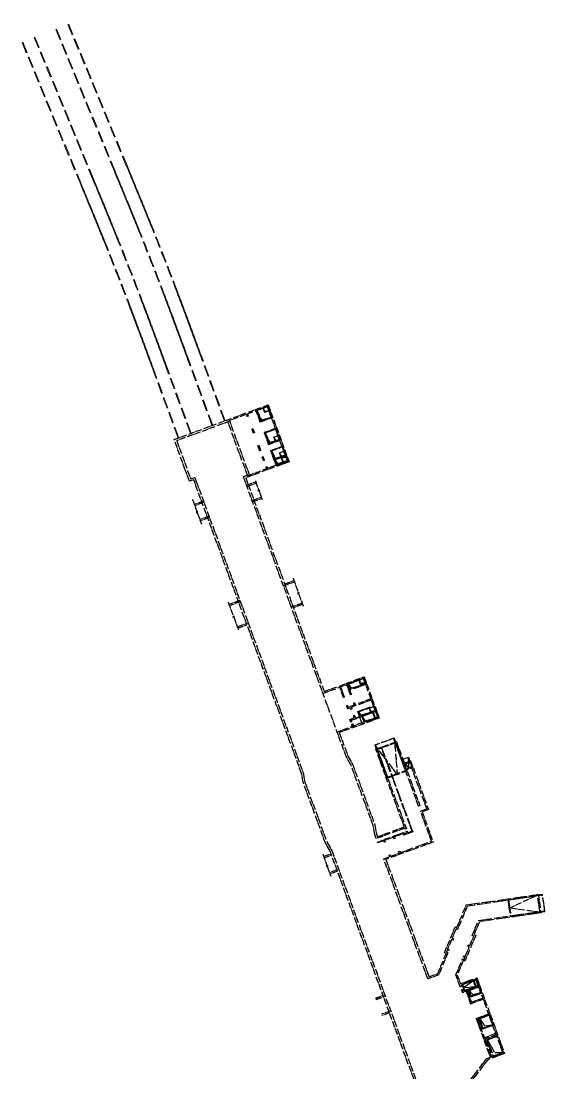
# Model space of a CAD drawing. Extents: x 0 to 531375, y 0 to 4335249.
# Drawn here: x 497336.1 to 497567.8, y 4334783.4 to 4335248.6 of the extents above; entities that cross this region are included whole.
import ezdxf

# ---------------------------------------------------------------- set-up
doc = ezdxf.new("R2010")
doc.units = 0
doc.linetypes.add('DASH', pattern=[0.35, 0.25, -0.1])
doc.layers.get('0').update_dxf_attribs({"lineweight": 15})
doc.layers.add('地铁', color=4, linetype='Continuous', lineweight=15)

# ---------------------------------------------------------------- blocks, each defined once
blk = doc.blocks.new('总图提取 2015 11 6')
at = {"layer": '地铁', "linetype": 'DASH', "lineweight": -3, "ltscale": 10}
for p, q in [((106476.88, 302659.12), (106477.23, 302658.18)), ((106477.69, 302658.35), (106477.23, 302658.18)), ((106477.35, 302659.29), (106477.69, 302658.35)), ((106477.33, 302632.22), (106468.68, 302655.78)), ((106478.45, 302631.78), (106469.21, 302656.94)), ((106479.76, 302652.72), (106479.29, 302652.55)), ((106479.29, 302652.55), (106479.93, 302650.81)), ((106479.76, 302652.72), (106480.4, 302650.98)), ((106480.4, 302650.98), (106479.93, 302650.81)), ((106482.47, 302645.35), (106482, 302645.18)), ((106482.81, 302642.97), (106482, 302645.18)), ((106482.81, 302642.97), (106482, 302645.18)), ((106483.28, 302643.14), (106482.47, 302645.35)), ((106483.28, 302643.14), (106482.47, 302645.35)), ((106483.28, 302643.14), (106482.81, 302642.97)), ((106483.28, 302643.14), (106482.81, 302642.97)), ((106484.31, 302640.33), (106483.84, 302640.16)), ((106484.4, 302638.65), (106483.84, 302640.16)), ((106484.87, 302638.83), (106484.31, 302640.33)), ((106484.4, 302638.65), (106484.87, 302638.83)), ((106485.43, 302635.84), (106485.9, 302636.01)), ((106485.43, 302635.84), (106485.71, 302635.09)), ((106485.9, 302636.01), (106486.18, 302635.26)), ((106475.55, 302631.57), (106477.33, 302632.22)), ((106476.94, 302627.77), (106480.99, 302629.25)), ((106477.15, 302627.2), (106481.2, 302628.69)), ((106479.41, 302621.05), (106483.46, 302622.54)), ((106479.61, 302620.49), (106483.67, 302621.98)), ((106457.89, 302620.77), (106453.84, 302619.28)), ((106458.09, 302620.2), (106454.04, 302618.72)), ((106460.35, 302614.06), (106456.3, 302612.57)), ((106460.56, 302613.49), (106456.51, 302612.01)), ((106519.79, 302533.94), (106518.14, 302538.44)), ((106520.26, 302534.11), (106518.61, 302538.61)), ((106522.89, 302535.07), (106521.23, 302539.58)), ((106523.36, 302535.25), (106521.7, 302539.75)), ((106520.26, 302534.11), (106519.79, 302533.94)), ((106531.89, 302533.27), (106521.92, 302529.6)), ((106523.36, 302535.25), (106522.89, 302535.07)), ((106532.06, 302532.8), (106523.31, 302529.58)), ((106521.64, 302530.35), (106521.17, 302530.18)), ((106521.17, 302530.18), (106521.62, 302528.96)), ((106522.84, 302529.41), (106521.62, 302528.96)), ((106521.64, 302530.35), (106521.92, 302529.6)), ((106522.84, 302529.41), (106523.11, 302528.66)), ((106523.58, 302528.83), (106523.11, 302528.66)), ((106523.31, 302529.58), (106523.58, 302528.83)), ((106524.74, 302531.49), (106524.27, 302531.32)), ((106524.27, 302531.32), (106524.54, 302530.57)), ((106524.74, 302531.49), (106525.01, 302530.74)), ((106525.07, 302524.79), (106533.82, 302528.01)), ((106522.52, 302524.2), (106524.49, 302524.92)), ((106522.52, 302524.2), (106522.9, 302523.15)), ((106522.9, 302523.15), (106523.47, 302523.35)), ((106523.29, 302523.82), (106533.93, 302527.73)), ((106523.29, 302523.82), (106523.47, 302523.35)), ((106524.62, 302526.01), (106524.15, 302525.84)), ((106524.62, 302526.01), (106524.15, 302525.84)), ((106524.15, 302525.84), (106524.49, 302524.92)), ((106524.62, 302526.01), (106525.07, 302524.79)), ((106533.64, 302524.75), (106532.71, 302527.28)), ((106533.92, 302524.85), (106532.99, 302527.38)), ((106523.32, 302522.02), (106523.88, 302522.23)), ((106523.32, 302522.02), (106523.66, 302521.08)), ((106523.88, 302522.23), (106524.22, 302521.29)), ((106550.17, 302474.81), (106536.66, 302511.58)), ((106550.35, 302474.88), (106536.85, 302511.65)), ((106547.77, 302501.92), (106548.24, 302502.09)), ((106511.02, 302463.58), (106514.32, 302464.79)), ((106511.23, 302463.01), (106514.53, 302464.22)), ((106516.94, 302457.65), (106513.64, 302456.44)), ((106517.15, 302457.09), (106513.85, 302455.88)), ((106572.52, 302404.8), (106571.96, 302404.59)), ((106571.96, 302404.59), (106572.44, 302403.28)), ((106579.62, 302405.92), (106572.44, 302403.28)), ((106572.52, 302404.8), (106572.8, 302404.05)), ((106579.42, 302406.48), (106572.8, 302404.05)), ((106574.09, 302403.88), (106576.07, 302398.48)), ((106574.56, 302404.05), (106576.37, 302399.13)), ((106534.01, 302400.99), (106537.31, 302402.2)), ((106534.22, 302400.42), (106538.27, 302401.91)), ((106576.07, 302398.48), (106581.61, 302400.52)), ((106576.37, 302399.13), (106581.43, 302400.99)), ((106540.68, 302395.34), (106536.63, 302393.85)), ((106540.14, 302394.5), (106536.84, 302393.29)), ((106578.46, 302391.96), (106584, 302393.99)), ((106579.14, 302391.57), (106584.21, 302393.43)), ((106578.46, 302391.96), (106584.74, 302374.88)), ((106579.14, 302391.57), (106585.21, 302375.05)), ((106587.21, 302385.26), (106582.14, 302383.4)), ((106587.42, 302384.7), (106582.35, 302382.84))]:
    blk.add_line(p, q, dxfattribs=at)
for points in [[(106550.89, 302365.22), (106513.9, 302465.93), (106511.88, 302469.42), (106501.97, 302496.4), (106501.26, 302500.36), (106454, 302629.02), (106453.57, 302630.21), (106451.69, 302629.52), (106449.83, 302634.59), (106444.9, 302648.01), (106486.53, 302663.3), (106495.77, 302638.14), (106476.57, 302631.09), (106511.29, 302536.57), (106528.94, 302543.05), (106535.63, 302524.84), (106517.98, 302518.36), (106521.81, 302507.91), (106523.85, 302504.41), (106533.75, 302477.45), (106534.46, 302473.48), (106534.88, 302472.34), (106546.71, 302476.68), (106534.09, 302511.04), (106543.2, 302514.38), (106546.7, 302504.85), (106549.51, 302505.89), (106557.42, 302484.34), (106554.61, 302483.31), (106559.5, 302469.98), (106538.57, 302462.29), (106557.63, 302410.41), (106561.56, 302411.85), (106565.23, 302420.71), (106564.49, 302421.02), (106569.24, 302432.47), (106569.97, 302432.17), (106574.11, 302442.16), (106606, 302446.84), (106607.19, 302438.72), (106579.91, 302434.72), (106577.55, 302429.03), (106578.29, 302428.72), (106573.54, 302417.26), (106572.8, 302417.57), (106570.17, 302411.21), (106571.59, 302407.33), (106578.77, 302409.97), (106591.08, 302376.46), (106583.62, 302373.72), (106576.61, 302364.52)], [(106575.68, 302364.45), (106583.19, 302374.31), (106590.28, 302376.91), (106578.45, 302409.11), (106571.83, 302406.68), (106572.01, 302406.21), (106571.44, 302406), (106569.53, 302411.22), (106572.48, 302418.35), (106573.17, 302418.07), (106573.56, 302418.99), (106572.86, 302419.28), (106573.02, 302419.65), (106573.71, 302419.36), (106575.47, 302423.61), (106574.78, 302423.9), (106575.01, 302424.45), (106575.7, 302424.17), (106577.46, 302428.42), (106576.77, 302428.7), (106579.48, 302435.27), (106606.71, 302439.26), (106605.69, 302446.18), (106574.54, 302441.62), (106570.3, 302431.38), (106569.61, 302431.67), (106567.85, 302427.42), (106568.54, 302427.13), (106568.31, 302426.58), (106567.62, 302426.86), (106565.86, 302422.61), (106566.55, 302422.33), (106566.4, 302421.96), (106565.7, 302422.24), (106565.32, 302421.32), (106566.01, 302421.03), (106561.96, 302411.25), (106557.12, 302409.47), (106537.61, 302462.58), (106540.24, 302463.55), (106539.98, 302464.25), (106540.36, 302464.39), (106540.62, 302463.68), (106544.46, 302465.1), (106544.21, 302465.8), (106544.77, 302466.01), (106545.03, 302465.3), (106558.73, 302470.34), (106553.84, 302483.67), (106556.65, 302484.7), (106549.15, 302505.12), (106546.9, 302504.29), (106553.57, 302486.13), (106553.01, 302485.92), (106542.77, 302513.8), (106534.79, 302510.87), (106547.62, 302475.95), (106547.05, 302475.74), (106546.92, 302476.12), (106534.34, 302471.5), (106533.69, 302473.27), (106532.97, 302477.24), (106523.11, 302504.09), (106521.09, 302507.57), (106475.55, 302631.57), (106477.33, 302632.22), (106477.4, 302632.04), (106477.62, 302632.12), (106495, 302638.5), (106486.17, 302662.53), (106469.42, 302656.38), (106469.52, 302656.09), (106446.05, 302647.48), (106452.26, 302630.58), (106454.04, 302631.23), (106454.04, 302631.23), (106454.73, 302629.36), (106502.03, 302500.57), (106502.74, 302496.61), (106512.6, 302469.76), (106514.63, 302466.27), (106551.96, 302364.65)], [(106481.48, 302660.81), (106483.56, 302656.69), (106487.9, 302657.84)], [(106486.86, 302660.65), (106485.15, 302660.33), (106484.3, 302661.84)], [(106485.14, 302650.85), (106487.31, 302646.76), (106491.56, 302647.88)], [(106491.56, 302647.88), (106489.85, 302647.56), (106488.99, 302649.07)], [(106488.03, 302642.97), (106489.77, 302639.79), (106494.1, 302640.94)], [(106494.1, 302640.94), (106492.39, 302640.62), (106491.54, 302642.13)], [(106495, 302638.5), (106493.29, 302638.17), (106492.43, 302639.69)], [(106489.48, 302639.03), (106490.66, 302637.35), (106495, 302638.5)], [(106480.83, 302629.71), (106482.33, 302625.62), (106481.99, 302625.33), (106482.83, 302625.48), (106482.48, 302625.19), (106483.83, 302621.52)], [(106453.01, 302621.53), (106454.97, 302616.2), (106455.42, 302616.2), (106454.68, 302615.77), (106455.12, 302615.78), (106457.02, 302610.6)], [(106493.28, 302583.27), (106498.11, 302585.04)], [(106493.83, 302584.11), (106497.9, 302585.61)], [(106497.52, 302586.63), (106499.82, 302580.37), (106500.27, 302580.37), (106499.53, 302579.94), (106499.98, 302579.95), (106502.28, 302573.69)], [(106468.83, 302576.09), (106471.13, 302569.83), (106471.57, 302569.83), (106470.83, 302569.4), (106471.28, 302569.41), (106473.58, 302563.15)], [(106474.02, 302576.84), (106469.2, 302575.07)], [(106474.23, 302576.27), (106469.41, 302574.5)], [(106501.55, 302575.66), (106496.73, 302573.89)], [(106501.76, 302575.09), (106497.69, 302573.6)], [(106472.86, 302565.12), (106477.68, 302566.89)], [(106473.06, 302564.55), (106477.13, 302566.05)], [(106510.75, 302535.73), (106528.58, 302542.28), (106534.86, 302525.19), (106517.02, 302518.64)], [(106522.01, 302539.87), (106523.23, 302538.09), (106529.44, 302539.93)], [(106529.27, 302540.4), (106527.56, 302540.08), (106526.7, 302541.59)], [(106526.53, 302527.57), (106527.61, 302526.17), (106533.82, 302528.01)], [(106533.82, 302528.01), (106532.11, 302527.69), (106531.26, 302529.2)], [(106528.01, 302525.56), (106529.3, 302523.61), (106533.64, 302524.75)], [(106542.29, 302515.97), (106543.61, 302499.92), (106533.75, 302512.83)], [(106545.75, 302506.56), (106548.79, 302502.56), (106548.52, 302507.57)], [(106547.6, 302502.39), (106548.07, 302502.56), (106548.24, 302502.09)], [(106550.03, 302502.75), (106549.37, 302502.51), (106549.2, 302502.98), (106549.85, 302503.22)], [(106510.64, 302464.62), (106512.49, 302459.59), (106512.15, 302459.3), (106512.99, 302459.45), (106512.64, 302459.17), (106514.2, 302454.92)], [(106606.8, 302438.97), (106593.04, 302440.79), (106605.7, 302446.49)], [(106577.23, 302408.66), (106573.02, 302405.62), (106578.2, 302406.03)], [(106575.4, 302404.36), (106576.97, 302402.61), (106580.55, 302403.38)], [(106579.99, 302391.88), (106582.28, 302388.73), (106585.76, 302389.21)], [(106583.47, 302382.4), (106586.75, 302376.85), (106590.28, 302376.91)]]:
    blk.add_lwpolyline(points, dxfattribs=at)
for points in [[(106483.03, 302655.73), (106481.1, 302660.98), (106486.35, 302662.92), (106488.28, 302657.66)], [(106483.2, 302656.11), (106481.48, 302660.81), (106486.17, 302662.53), (106487.9, 302657.84)], [(106484.3, 302661.84), (106486.17, 302662.53), (106486.86, 302660.65), (106484.99, 302659.96)], [(106491.94, 302647.7), (106490.01, 302652.96), (106484.75, 302651.03), (106486.68, 302645.77)], [(106491.56, 302647.88), (106489.83, 302652.57), (106485.14, 302650.85), (106486.86, 302646.16)], [(106488.99, 302649.07), (106490.87, 302649.76), (106491.56, 302647.88), (106489.68, 302647.19)], [(106489.23, 302638.83), (106487.64, 302643.15), (106492.9, 302645.08), (106494.49, 302640.76)], [(106490.13, 302636.39), (106487.64, 302643.15), (106492.9, 302645.08), (106495.39, 302638.32)], [(106489.41, 302639.22), (106488.03, 302642.97), (106492.72, 302644.7), (106494.1, 302640.94)], [(106490.31, 302636.78), (106489.48, 302639.03), (106494.17, 302640.75), (106495, 302638.5)], [(106491.54, 302642.13), (106493.41, 302642.82), (106494.1, 302640.94), (106492.23, 302640.25)], [(106492.43, 302639.69), (106494.31, 302640.38), (106495, 302638.5), (106493.12, 302637.81)], [(106522.69, 302537.13), (106521.63, 302540.04), (106528.76, 302542.66), (106529.83, 302539.75)], [(106522.87, 302537.52), (106522.01, 302539.87), (106528.58, 302542.28), (106529.44, 302539.93)], [(106526.7, 302541.59), (106528.58, 302542.28), (106529.27, 302540.4), (106527.39, 302539.71)], [(106528.09, 302522.44), (106526.14, 302527.75), (106533.28, 302530.37), (106535.22, 302525.06)], [(106527.25, 302525.6), (106526.53, 302527.57), (106533.1, 302529.98), (106533.82, 302528.01)], [(106531.26, 302529.2), (106533.13, 302529.89), (106533.82, 302528.01), (106531.95, 302527.32)], [(106528.94, 302523.02), (106528.01, 302525.56), (106532.71, 302527.28), (106533.64, 302524.75)], [(106533.75, 302512.83), (106539.1, 302498.28), (106547.64, 302501.42), (106542.29, 302515.97)], [(106534.03, 302512.93), (106539.27, 302498.67), (106547.25, 302501.6), (106542.01, 302515.86)], [(106548.52, 302507.57), (106550.17, 302503.07), (106547.4, 302502.05), (106545.75, 302506.56)], [(106535.03, 302469.62), (106534.89, 302470), (106546.53, 302474.27), (106546.79, 302473.57), (106547.73, 302473.91), (106547.47, 302474.62), (106548.03, 302474.82), (106548.29, 302474.12), (106550.35, 302474.88), (106550.49, 302474.5), (106546.55, 302473.05), (106546.29, 302473.76), (106542.44, 302472.34), (106542.7, 302471.64), (106542.14, 302471.43), (106541.88, 302472.14), (106538.03, 302470.72), (106538.29, 302470.02), (106537.91, 302469.88), (106537.66, 302470.59)], [(106593.59, 302437.03), (106608.93, 302439.28), (106607.83, 302446.8), (106592.49, 302444.55)], [(106593.85, 302437.37), (106608.89, 302439.58), (106607.87, 302446.5), (106592.83, 302444.3)], [(106578.63, 302409.49), (106572.15, 302407.11), (106573.33, 302403.92), (106579.8, 302406.3)], [(106573.5, 302404.31), (106572.54, 302406.93), (106577.23, 302408.66), (106578.2, 302406.03)], [(106578.45, 302409.11), (106577.51, 302408.76), (106578.48, 302406.13), (106579.42, 302406.48)], [(106576.15, 302401.44), (106575.01, 302404.54), (106579.8, 302406.3), (106580.94, 302403.2)], [(106576.33, 302401.83), (106575.4, 302404.36), (106579.62, 302405.92), (106580.55, 302403.38)], [(106581.36, 302387.27), (106579.6, 302392.06), (106584.39, 302393.82), (106586.15, 302389.03)], [(106581.54, 302387.66), (106579.99, 302391.88), (106584.21, 302393.43), (106585.76, 302389.21)], [(106590.66, 302376.73), (106587.87, 302384.34), (106583.08, 302382.58), (106585.87, 302374.97)], [(106590.28, 302376.91), (106587.69, 302383.95), (106583.47, 302382.4), (106586.05, 302375.36)]]:
    blk.add_lwpolyline(points, close=True, dxfattribs=at)
blk = doc.blocks.new('A$C1FB5052D')
blk.add_blockref('总图提取 2015 11 6', (-107044.53, -294821.73))
blk = doc.blocks.new('天津2000地铁')
at = {"layer": '地铁', "linetype": 'DASH', "ltscale": 20}
for p, q in [((-620.63, 7947.03), (-647.14, 8011.2)), ((-620.3, 7947.16), (-646.81, 8011.34)), ((-626.03, 7944.8), (-652.54, 8008.97)), ((-625.71, 7944.93), (-652.22, 8009.1)), ((-640.94, 7938.98), (-667.33, 8002.86)), ((-640.62, 7939.11), (-667.01, 8003)), ((-635.54, 7941.21), (-661.92, 8005.1)), ((-635.21, 7941.35), (-661.6, 8005.23)), ((-620.24, 7946.11), (-620.63, 7947.03)), ((-619.92, 7946.24), (-620.3, 7947.16)), ((-619.86, 7945.18), (-620.24, 7946.11)), ((-619.54, 7945.31), (-619.92, 7946.24)), ((-635.15, 7940.29), (-635.54, 7941.21)), ((-634.83, 7940.42), (-635.21, 7941.35)), ((-625.65, 7943.87), (-626.03, 7944.8)), ((-625.33, 7944.01), (-625.71, 7944.93)), ((-625.27, 7942.95), (-625.65, 7943.87)), ((-624.95, 7943.08), (-625.33, 7944.01)), ((-624.89, 7942.02), (-625.27, 7942.95)), ((-624.56, 7942.16), (-624.95, 7943.08)), ((-624.51, 7941.1), (-624.89, 7942.02)), ((-624.18, 7941.23), (-624.56, 7942.16)), ((-624.12, 7940.18), (-624.51, 7941.1)), ((-623.8, 7940.31), (-624.18, 7941.23)), ((-619.48, 7944.26), (-619.86, 7945.18)), ((-619.16, 7944.39), (-619.54, 7945.31)), ((-619.1, 7943.33), (-619.48, 7944.26)), ((-618.78, 7943.47), (-619.16, 7944.39)), ((-618.72, 7942.41), (-619.1, 7943.33)), ((-618.39, 7942.54), (-618.78, 7943.47)), ((-618.34, 7941.48), (-618.72, 7942.41)), ((-618.01, 7941.62), (-618.39, 7942.54)), ((-617.95, 7940.56), (-618.34, 7941.48)), ((-617.63, 7940.69), (-618.01, 7941.62)), ((-640.56, 7938.06), (-640.94, 7938.98)), ((-640.24, 7938.19), (-640.62, 7939.11)), ((-640.18, 7937.13), (-640.56, 7938.06)), ((-639.86, 7937.27), (-640.24, 7938.19)), ((-639.8, 7936.21), (-640.18, 7937.13)), ((-639.47, 7936.34), (-639.86, 7937.27)), ((-634.77, 7939.37), (-635.15, 7940.29)), ((-634.45, 7939.5), (-634.83, 7940.42)), ((-634.39, 7938.44), (-634.77, 7939.37)), ((-634.07, 7938.58), (-634.45, 7939.5)), ((-634.01, 7937.52), (-634.39, 7938.44)), ((-633.68, 7937.65), (-634.07, 7938.58)), ((-633.63, 7936.59), (-634.01, 7937.52)), ((-633.3, 7936.73), (-633.68, 7937.65)), ((-633.24, 7935.67), (-633.63, 7936.59)), ((-632.92, 7935.8), (-633.3, 7936.73)), ((-623.74, 7939.25), (-624.12, 7940.18)), ((-623.42, 7939.38), (-623.8, 7940.31)), ((-623.36, 7938.33), (-623.74, 7939.25)), ((-623.04, 7938.46), (-623.42, 7939.38)), ((-622.98, 7937.4), (-623.36, 7938.33)), ((-622.66, 7937.54), (-623.04, 7938.46)), ((-622.6, 7936.48), (-622.98, 7937.4)), ((-622.28, 7936.61), (-622.66, 7937.54)), ((-622.22, 7935.56), (-622.6, 7936.48)), ((-621.9, 7935.69), (-622.28, 7936.61)), ((-617.57, 7939.63), (-617.95, 7940.56)), ((-617.25, 7939.77), (-617.63, 7940.69)), ((-617.19, 7938.71), (-617.57, 7939.63)), ((-616.87, 7938.84), (-617.25, 7939.77)), ((-616.81, 7937.78), (-617.19, 7938.71)), ((-616.49, 7937.92), (-616.87, 7938.84)), ((-616.43, 7936.86), (-616.81, 7937.78)), ((-616.11, 7936.99), (-616.49, 7937.92)), ((-616.05, 7935.93), (-616.43, 7936.86)), ((-615.72, 7936.06), (-616.11, 7936.99)), ((-639.42, 7935.28), (-639.8, 7936.21)), ((-639.09, 7935.42), (-639.47, 7936.34)), ((-639.03, 7934.36), (-639.42, 7935.28)), ((-638.71, 7934.49), (-639.09, 7935.42)), ((-638.65, 7933.44), (-639.03, 7934.36)), ((-638.33, 7933.57), (-638.71, 7934.49)), ((-638.27, 7932.51), (-638.65, 7933.44)), ((-637.95, 7932.65), (-638.33, 7933.57)), ((-637.89, 7931.59), (-638.27, 7932.51)), ((-637.57, 7931.72), (-637.95, 7932.65)), ((-632.86, 7934.74), (-633.24, 7935.67)), ((-632.54, 7934.88), (-632.92, 7935.8)), ((-632.48, 7933.82), (-632.86, 7934.74)), ((-632.16, 7933.95), (-632.54, 7934.88)), ((-632.1, 7932.89), (-632.48, 7933.82)), ((-631.78, 7933.03), (-632.16, 7933.95)), ((-631.72, 7931.97), (-632.1, 7932.89)), ((-631.4, 7932.1), (-631.78, 7933.03)), ((-631.34, 7931.04), (-631.72, 7931.97)), ((-631.01, 7931.18), (-631.4, 7932.1)), ((-621.84, 7934.63), (-622.22, 7935.56)), ((-621.52, 7934.76), (-621.9, 7935.69)), ((-621.46, 7933.71), (-621.84, 7934.63)), ((-621.14, 7933.84), (-621.52, 7934.76)), ((-621.08, 7932.78), (-621.46, 7933.71)), ((-620.76, 7932.92), (-621.14, 7933.84)), ((-620.7, 7931.86), (-621.08, 7932.78)), ((-620.38, 7931.99), (-620.76, 7932.92)), ((-620.32, 7930.94), (-620.7, 7931.86)), ((-620, 7931.07), (-620.38, 7931.99)), ((-615.67, 7935.01), (-616.05, 7935.93)), ((-615.34, 7935.14), (-615.72, 7936.06)), ((-615.29, 7934.08), (-615.67, 7935.01)), ((-614.96, 7934.21), (-615.34, 7935.14)), ((-614.91, 7933.15), (-615.29, 7934.08)), ((-614.58, 7933.29), (-614.96, 7934.21)), ((-614.53, 7932.23), (-614.91, 7933.15)), ((-614.2, 7932.36), (-614.58, 7933.29)), ((-614.15, 7931.3), (-614.53, 7932.23)), ((-613.82, 7931.43), (-614.2, 7932.36)), ((-637.51, 7930.66), (-637.89, 7931.59)), ((-637.19, 7930.8), (-637.57, 7931.72)), ((-637.13, 7929.74), (-637.51, 7930.66)), ((-636.81, 7929.87), (-637.19, 7930.8)), ((-636.75, 7928.82), (-637.13, 7929.74)), ((-636.43, 7928.95), (-636.81, 7929.87)), ((-636.37, 7927.89), (-636.75, 7928.82)), ((-636.04, 7928.03), (-636.43, 7928.95)), ((-635.99, 7926.97), (-636.37, 7927.89)), ((-635.67, 7927.1), (-636.04, 7928.03)), ((-630.96, 7930.12), (-631.34, 7931.04)), ((-630.63, 7930.25), (-631.01, 7931.18)), ((-630.58, 7929.19), (-630.96, 7930.12)), ((-630.25, 7929.32), (-630.63, 7930.25)), ((-630.2, 7928.27), (-630.58, 7929.19)), ((-629.87, 7928.4), (-630.25, 7929.32)), ((-629.82, 7927.34), (-630.2, 7928.27)), ((-629.49, 7927.47), (-629.87, 7928.4)), ((-629.44, 7926.41), (-629.82, 7927.34)), ((-629.11, 7926.55), (-629.49, 7927.47)), ((-619.94, 7930.01), (-620.32, 7930.94)), ((-619.62, 7930.14), (-620, 7931.07)), ((-619.56, 7929.09), (-619.94, 7930.01)), ((-619.24, 7929.22), (-619.62, 7930.14)), ((-619.18, 7928.16), (-619.56, 7929.09)), ((-618.86, 7928.29), (-619.24, 7929.22)), ((-618.81, 7927.24), (-619.18, 7928.16)), ((-618.48, 7927.37), (-618.86, 7928.29)), ((-618.43, 7926.31), (-618.81, 7927.24)), ((-618.11, 7926.45), (-618.48, 7927.37)), ((-613.77, 7930.38), (-614.15, 7931.3)), ((-613.45, 7930.51), (-613.82, 7931.43)), ((-613.39, 7929.45), (-613.77, 7930.38)), ((-613.07, 7929.58), (-613.45, 7930.51)), ((-613.01, 7928.52), (-613.39, 7929.45)), ((-612.69, 7928.65), (-613.07, 7929.58)), ((-612.63, 7927.59), (-613.01, 7928.52)), ((-612.31, 7927.73), (-612.69, 7928.65)), ((-612.26, 7926.67), (-612.63, 7927.59)), ((-611.93, 7926.8), (-612.31, 7927.73)), ((-635.61, 7926.04), (-635.99, 7926.97)), ((-635.29, 7926.18), (-635.67, 7927.1)), ((-635.23, 7925.12), (-635.61, 7926.04)), ((-634.91, 7925.25), (-635.29, 7926.18)), ((-634.85, 7924.2), (-635.23, 7925.12)), ((-634.53, 7924.33), (-634.91, 7925.25)), ((-634.47, 7923.27), (-634.85, 7924.2)), ((-634.15, 7923.4), (-634.53, 7924.33)), ((-634.09, 7922.35), (-634.47, 7923.27)), ((-633.77, 7922.48), (-634.15, 7923.4)), ((-633.39, 7921.56), (-633.77, 7922.48)), ((-629.06, 7925.49), (-629.44, 7926.41)), ((-628.73, 7925.62), (-629.11, 7926.55)), ((-628.68, 7924.56), (-629.06, 7925.49)), ((-628.36, 7924.69), (-628.73, 7925.62)), ((-628.3, 7923.63), (-628.68, 7924.56)), ((-627.98, 7923.77), (-628.36, 7924.69)), ((-627.92, 7922.71), (-628.3, 7923.63)), ((-627.6, 7922.84), (-627.98, 7923.77)), ((-627.54, 7921.78), (-627.92, 7922.71)), ((-627.22, 7921.91), (-627.6, 7922.84)), ((-618.05, 7925.39), (-618.43, 7926.31)), ((-617.73, 7925.52), (-618.11, 7926.45)), ((-617.68, 7924.46), (-618.05, 7925.39)), ((-617.35, 7924.6), (-617.73, 7925.52)), ((-617.3, 7923.54), (-617.68, 7924.46)), ((-616.98, 7923.67), (-617.35, 7924.6)), ((-616.92, 7922.61), (-617.3, 7923.54)), ((-616.6, 7922.75), (-616.98, 7923.67)), ((-616.55, 7921.69), (-616.92, 7922.61)), ((-616.23, 7921.82), (-616.6, 7922.75)), ((-611.88, 7925.74), (-612.26, 7926.67)), ((-611.56, 7925.87), (-611.93, 7926.8)), ((-611.5, 7924.81), (-611.88, 7925.74)), ((-611.18, 7924.94), (-611.56, 7925.87)), ((-611.13, 7923.88), (-611.5, 7924.81)), ((-610.8, 7924.01), (-611.18, 7924.94)), ((-610.75, 7922.95), (-611.13, 7923.88)), ((-610.43, 7923.09), (-610.8, 7924.01)), ((-610.38, 7922.03), (-610.75, 7922.95)), ((-610.05, 7922.16), (-610.43, 7923.09)), ((-633.72, 7921.42), (-634.09, 7922.35)), ((-633.34, 7920.5), (-633.72, 7921.42)), ((-633.02, 7920.63), (-633.39, 7921.56)), ((-632.96, 7919.57), (-633.34, 7920.5)), ((-632.64, 7919.71), (-633.02, 7920.63)), ((-632.59, 7918.65), (-632.96, 7919.57)), ((-632.26, 7918.78), (-632.64, 7919.71)), ((-632.21, 7917.72), (-632.59, 7918.65)), ((-631.89, 7917.86), (-632.26, 7918.78)), ((-631.51, 7916.93), (-631.89, 7917.86)), ((-627.17, 7920.85), (-627.54, 7921.78)), ((-626.84, 7920.98), (-627.22, 7921.91)), ((-626.79, 7919.92), (-627.17, 7920.85)), ((-626.47, 7920.06), (-626.84, 7920.98)), ((-626.41, 7919), (-626.79, 7919.92)), ((-626.09, 7919.13), (-626.47, 7920.06)), ((-626.04, 7918.07), (-626.41, 7919)), ((-625.71, 7918.2), (-626.09, 7919.13)), ((-625.66, 7917.14), (-626.04, 7918.07)), ((-625.34, 7917.27), (-625.71, 7918.2)), ((-616.18, 7920.76), (-616.55, 7921.69)), ((-615.85, 7920.89), (-616.23, 7921.82)), ((-615.8, 7919.84), (-616.18, 7920.76)), ((-615.48, 7919.97), (-615.85, 7920.89)), ((-615.43, 7918.91), (-615.8, 7919.84)), ((-615.1, 7919.04), (-615.48, 7919.97)), ((-615.06, 7917.99), (-615.43, 7918.91)), ((-614.73, 7918.12), (-615.1, 7919.04)), ((-614.68, 7917.06), (-615.06, 7917.99)), ((-614.36, 7917.19), (-614.73, 7918.12)), ((-610, 7921.1), (-610.38, 7922.03)), ((-609.68, 7921.23), (-610.05, 7922.16)), ((-609.63, 7920.17), (-610, 7921.1)), ((-609.3, 7920.3), (-609.68, 7921.23)), ((-609.25, 7919.24), (-609.63, 7920.17)), ((-608.93, 7919.37), (-609.3, 7920.3)), ((-631.83, 7916.8), (-632.21, 7917.72)), ((-631.46, 7915.87), (-631.83, 7916.8)), ((-631.13, 7916), (-631.51, 7916.93)), ((-631.08, 7914.95), (-631.46, 7915.87)), ((-630.76, 7915.08), (-631.13, 7916)), ((-630.71, 7914.02), (-631.08, 7914.95)), ((-630.39, 7914.15), (-630.76, 7915.08)), ((-630.34, 7913.1), (-630.71, 7914.02)), ((-630.01, 7913.23), (-630.39, 7914.15)), ((-629.64, 7912.3), (-630.01, 7913.23)), ((-625.29, 7916.21), (-625.66, 7917.14)), ((-624.96, 7916.34), (-625.34, 7917.27)), ((-624.91, 7915.28), (-625.29, 7916.21)), ((-624.59, 7915.41), (-624.96, 7916.34)), ((-624.54, 7914.35), (-624.91, 7915.28)), ((-624.21, 7914.48), (-624.59, 7915.41)), ((-624.16, 7913.42), (-624.54, 7914.35)), ((-623.84, 7913.55), (-624.21, 7914.48)), ((-629.97, 7912.17), (-630.34, 7913.1)), ((-629.59, 7911.24), (-629.97, 7912.17)), ((-629.27, 7911.37), (-629.64, 7912.3)), ((-598.11, 7890.64), (-598.47, 7891.58)), ((-597.78, 7890.76), (-598.14, 7891.7)), ((-597.76, 7889.7), (-598.11, 7890.64)), ((-597.43, 7889.83), (-597.78, 7890.76)), ((-613.02, 7884.83), (-613.38, 7885.76)), ((-612.69, 7884.95), (-613.05, 7885.89)), ((-603.58, 7888.57), (-603.94, 7889.51)), ((-603.26, 7888.7), (-603.61, 7889.63)), ((-603.23, 7887.64), (-603.58, 7888.57)), ((-602.9, 7887.76), (-603.26, 7888.7)), ((-602.88, 7886.71), (-603.23, 7887.64)), ((-602.55, 7886.83), (-602.9, 7887.76)), ((-602.53, 7885.77), (-602.88, 7886.71)), ((-602.2, 7885.89), (-602.55, 7886.83)), ((-602.18, 7884.84), (-602.53, 7885.77)), ((-601.85, 7884.96), (-602.2, 7885.89)), ((-597.4, 7888.77), (-597.76, 7889.7)), ((-597.08, 7888.89), (-597.43, 7889.83)), ((-597.05, 7887.83), (-597.4, 7888.77)), ((-596.72, 7887.95), (-597.08, 7888.89)), ((-596.7, 7886.89), (-597.05, 7887.83)), ((-596.37, 7887.01), (-596.72, 7887.95)), ((-596.35, 7885.95), (-596.7, 7886.89)), ((-596.02, 7886.08), (-596.37, 7887.01)), ((-596, 7885.02), (-596.35, 7885.95)), ((-595.67, 7885.14), (-596.02, 7886.08)), ((-618.49, 7882.76), (-618.85, 7883.69)), ((-618.17, 7882.88), (-618.52, 7883.82)), ((-618.14, 7881.83), (-618.49, 7882.76)), ((-617.81, 7881.95), (-618.17, 7882.88)), ((-617.79, 7880.89), (-618.14, 7881.83)), ((-617.46, 7881.01), (-617.81, 7881.95)), ((-617.44, 7879.96), (-617.79, 7880.89)), ((-617.11, 7880.08), (-617.46, 7881.01)), ((-612.67, 7883.89), (-613.02, 7884.83)), ((-612.34, 7884.01), (-612.69, 7884.95)), ((-612.31, 7882.95), (-612.67, 7883.89)), ((-611.99, 7883.07), (-612.34, 7884.01)), ((-611.96, 7882.01), (-612.31, 7882.95)), ((-611.63, 7882.14), (-611.99, 7883.07)), ((-611.61, 7881.08), (-611.96, 7882.01)), ((-611.28, 7881.2), (-611.63, 7882.14)), ((-611.26, 7880.14), (-611.61, 7881.08)), ((-610.93, 7880.26), (-611.28, 7881.2)), ((-601.83, 7883.9), (-602.18, 7884.84)), ((-601.5, 7884.03), (-601.85, 7884.96)), ((-601.48, 7882.97), (-601.83, 7883.9)), ((-601.15, 7883.09), (-601.5, 7884.03)), ((-601.13, 7882.03), (-601.48, 7882.97)), ((-600.8, 7882.15), (-601.15, 7883.09)), ((-600.78, 7881.1), (-601.13, 7882.03)), ((-600.45, 7881.22), (-600.8, 7882.15)), ((-600.43, 7880.16), (-600.78, 7881.1)), ((-600.1, 7880.28), (-600.45, 7881.22)), ((-595.65, 7884.08), (-596, 7885.02)), ((-595.32, 7884.2), (-595.67, 7885.14)), ((-595.3, 7883.14), (-595.65, 7884.08)), ((-594.97, 7883.26), (-595.32, 7884.2)), ((-594.95, 7882.2), (-595.3, 7883.14)), ((-594.62, 7882.32), (-594.97, 7883.26)), ((-594.6, 7881.26), (-594.95, 7882.2)), ((-594.27, 7881.38), (-594.62, 7882.32)), ((-594.25, 7880.32), (-594.6, 7881.26)), ((-593.92, 7880.45), (-594.27, 7881.38)), ((-617.09, 7879.02), (-617.44, 7879.96)), ((-616.76, 7879.15), (-617.11, 7880.08)), ((-616.74, 7878.09), (-617.09, 7879.02)), ((-616.41, 7878.21), (-616.76, 7879.15)), ((-616.39, 7877.15), (-616.74, 7878.09)), ((-616.06, 7877.28), (-616.41, 7878.21)), ((-616.04, 7876.22), (-616.39, 7877.15)), ((-615.71, 7876.34), (-616.06, 7877.28)), ((-615.69, 7875.28), (-616.04, 7876.22)), ((-615.36, 7875.4), (-615.71, 7876.34)), ((-610.91, 7879.2), (-611.26, 7880.14)), ((-610.58, 7879.32), (-610.93, 7880.26)), ((-610.56, 7878.26), (-610.91, 7879.2)), ((-610.23, 7878.38), (-610.58, 7879.32)), ((-610.21, 7877.32), (-610.56, 7878.26)), ((-609.88, 7877.45), (-610.23, 7878.38)), ((-609.86, 7876.39), (-610.21, 7877.32)), ((-609.53, 7876.51), (-609.88, 7877.45)), ((-609.51, 7875.45), (-609.86, 7876.39)), ((-609.18, 7875.57), (-609.53, 7876.51)), ((-600.08, 7879.22), (-600.43, 7880.16)), ((-599.75, 7879.35), (-600.1, 7880.28)), ((-599.73, 7878.29), (-600.08, 7879.22)), ((-599.41, 7878.41), (-599.75, 7879.35)), ((-599.39, 7877.35), (-599.73, 7878.29)), ((-599.06, 7877.47), (-599.41, 7878.41)), ((-599.04, 7876.42), (-599.39, 7877.35)), ((-598.71, 7876.54), (-599.06, 7877.47)), ((-598.69, 7875.48), (-599.04, 7876.42)), ((-598.36, 7875.6), (-598.71, 7876.54)), ((-593.9, 7879.39), (-594.25, 7880.32)), ((-593.57, 7879.51), (-593.92, 7880.45)), ((-593.55, 7878.45), (-593.9, 7879.39)), ((-593.22, 7878.57), (-593.57, 7879.51)), ((-593.21, 7877.51), (-593.55, 7878.45)), ((-592.88, 7877.63), (-593.22, 7878.57)), ((-592.86, 7876.57), (-593.21, 7877.51)), ((-592.53, 7876.69), (-592.88, 7877.63)), ((-592.51, 7875.63), (-592.86, 7876.57)), ((-592.18, 7875.75), (-592.53, 7876.69)), ((-615.34, 7874.35), (-615.69, 7875.28)), ((-615.01, 7874.47), (-615.36, 7875.4)), ((-614.99, 7873.41), (-615.34, 7874.35)), ((-614.66, 7873.53), (-615.01, 7874.47)), ((-614.64, 7872.47), (-614.99, 7873.41)), ((-614.32, 7872.6), (-614.66, 7873.53)), ((-614.3, 7871.54), (-614.64, 7872.47)), ((-613.97, 7871.66), (-614.32, 7872.6)), ((-613.95, 7870.6), (-614.3, 7871.54)), ((-613.62, 7870.72), (-613.97, 7871.66)), ((-609.16, 7874.51), (-609.51, 7875.45)), ((-608.83, 7874.63), (-609.18, 7875.57)), ((-608.81, 7873.57), (-609.16, 7874.51)), ((-608.48, 7873.69), (-608.83, 7874.63)), ((-608.46, 7872.63), (-608.81, 7873.57)), ((-608.13, 7872.75), (-608.48, 7873.69)), ((-608.11, 7871.69), (-608.46, 7872.63)), ((-607.79, 7871.81), (-608.13, 7872.75)), ((-607.77, 7870.75), (-608.11, 7871.69)), ((-607.44, 7870.88), (-607.79, 7871.81)), ((-598.35, 7874.54), (-598.69, 7875.48)), ((-598.02, 7874.66), (-598.36, 7875.6)), ((-598, 7873.6), (-598.35, 7874.54)), ((-597.67, 7873.73), (-598.02, 7874.66)), ((-597.65, 7872.67), (-598, 7873.6)), ((-597.32, 7872.79), (-597.67, 7873.73)), ((-597.31, 7871.73), (-597.65, 7872.67)), ((-596.98, 7871.85), (-597.32, 7872.79)), ((-596.96, 7870.79), (-597.31, 7871.73)), ((-596.63, 7870.91), (-596.98, 7871.85)), ((-592.16, 7874.69), (-592.51, 7875.63)), ((-591.84, 7874.81), (-592.18, 7875.75)), ((-591.82, 7873.75), (-592.16, 7874.69)), ((-591.49, 7873.87), (-591.84, 7874.81)), ((-591.47, 7872.81), (-591.82, 7873.75)), ((-591.14, 7872.94), (-591.49, 7873.87)), ((-591.13, 7871.88), (-591.47, 7872.81)), ((-590.8, 7872), (-591.14, 7872.94)), ((-590.78, 7870.94), (-591.13, 7871.88)), ((-590.45, 7871.06), (-590.8, 7872)), ((-613.6, 7869.66), (-613.95, 7870.6)), ((-613.27, 7869.79), (-613.62, 7870.72)), ((-613.25, 7868.73), (-613.6, 7869.66)), ((-612.93, 7868.85), (-613.27, 7869.79)), ((-612.91, 7867.79), (-613.25, 7868.73)), ((-612.58, 7867.91), (-612.93, 7868.85)), ((-612.56, 7866.85), (-612.91, 7867.79)), ((-612.23, 7866.97), (-612.58, 7867.91)), ((-612.22, 7865.91), (-612.56, 7866.85)), ((-611.89, 7866.04), (-612.23, 7866.97)), ((-607.42, 7869.82), (-607.77, 7870.75)), ((-607.09, 7869.94), (-607.44, 7870.88)), ((-607.07, 7868.88), (-607.42, 7869.82)), ((-606.75, 7869), (-607.09, 7869.94)), ((-606.73, 7867.94), (-607.07, 7868.88)), ((-606.4, 7868.06), (-606.75, 7869)), ((-606.38, 7867), (-606.73, 7867.94)), ((-606.05, 7867.12), (-606.4, 7868.06)), ((-606.04, 7866.06), (-606.38, 7867)), ((-605.71, 7866.18), (-606.05, 7867.12)), ((-596.62, 7869.85), (-596.96, 7870.79)), ((-596.29, 7869.98), (-596.63, 7870.91)), ((-596.27, 7868.92), (-596.62, 7869.85)), ((-595.94, 7869.04), (-596.29, 7869.98)), ((-595.93, 7867.98), (-596.27, 7868.92)), ((-595.6, 7868.1), (-595.94, 7869.04)), ((-595.58, 7867.04), (-595.93, 7867.98)), ((-595.25, 7867.16), (-595.6, 7868.1)), ((-595.24, 7866.1), (-595.58, 7867.04)), ((-594.91, 7866.22), (-595.25, 7867.16)), ((-590.44, 7870), (-590.78, 7870.94)), ((-590.11, 7870.12), (-590.45, 7871.06)), ((-590.09, 7869.06), (-590.44, 7870)), ((-589.76, 7869.18), (-590.11, 7870.12)), ((-589.74, 7868.12), (-590.09, 7869.06)), ((-589.42, 7868.24), (-589.76, 7869.18)), ((-589.4, 7867.18), (-589.74, 7868.12)), ((-589.07, 7867.3), (-589.42, 7868.24)), ((-589.05, 7866.24), (-589.4, 7867.18)), ((-588.73, 7866.36), (-589.07, 7867.3)), ((-611.87, 7864.98), (-612.22, 7865.91)), ((-611.54, 7865.1), (-611.89, 7866.04)), ((-611.53, 7864.04), (-611.87, 7864.98)), ((-611.2, 7864.16), (-611.54, 7865.1)), ((-611.18, 7863.1), (-611.53, 7864.04)), ((-610.85, 7863.22), (-611.2, 7864.16)), ((-610.83, 7862.16), (-611.18, 7863.1)), ((-610.51, 7862.28), (-610.85, 7863.22)), ((-610.49, 7861.23), (-610.83, 7862.16)), ((-610.16, 7861.35), (-610.51, 7862.28)), ((-605.69, 7865.12), (-606.04, 7866.06)), ((-605.36, 7865.24), (-605.71, 7866.18)), ((-605.34, 7864.18), (-605.69, 7865.12)), ((-605.02, 7864.3), (-605.36, 7865.24)), ((-605, 7863.24), (-605.34, 7864.18)), ((-604.67, 7863.36), (-605.02, 7864.3)), ((-604.65, 7862.31), (-605, 7863.24)), ((-604.33, 7862.43), (-604.67, 7863.36)), ((-604.31, 7861.37), (-604.65, 7862.31)), ((-603.98, 7861.49), (-604.33, 7862.43)), ((-594.89, 7865.16), (-595.24, 7866.1)), ((-594.56, 7865.28), (-594.91, 7866.22)), ((-594.55, 7864.23), (-594.89, 7865.16)), ((-594.22, 7864.35), (-594.56, 7865.28)), ((-594.2, 7863.29), (-594.55, 7864.23)), ((-593.87, 7863.41), (-594.22, 7864.35)), ((-593.86, 7862.35), (-594.2, 7863.29)), ((-593.53, 7862.47), (-593.87, 7863.41)), ((-593.51, 7861.41), (-593.86, 7862.35)), ((-593.18, 7861.53), (-593.53, 7862.47)), ((-588.71, 7865.3), (-589.05, 7866.24)), ((-588.38, 7865.42), (-588.73, 7866.36)), ((-588.36, 7864.36), (-588.71, 7865.3)), ((-588.04, 7864.49), (-588.38, 7865.42)), ((-588.02, 7863.43), (-588.36, 7864.36)), ((-587.69, 7863.55), (-588.04, 7864.49)), ((-577.38, 7834.45), (-588.02, 7863.43)), ((-577.05, 7834.57), (-587.69, 7863.55)), ((-610.14, 7860.29), (-610.49, 7861.23)), ((-609.82, 7860.41), (-610.16, 7861.35)), ((-609.8, 7859.35), (-610.14, 7860.29)), ((-609.47, 7859.47), (-609.82, 7860.41)), ((-609.46, 7858.41), (-609.8, 7859.35)), ((-609.13, 7858.53), (-609.47, 7859.47)), ((-609.11, 7857.47), (-609.46, 7858.41)), ((-608.78, 7857.59), (-609.13, 7858.53)), ((-608.77, 7856.53), (-609.11, 7857.47)), ((-608.44, 7856.65), (-608.78, 7857.59)), ((-603.96, 7860.43), (-604.31, 7861.37)), ((-603.64, 7860.55), (-603.98, 7861.49)), ((-603.62, 7859.49), (-603.96, 7860.43)), ((-603.29, 7859.61), (-603.64, 7860.55)), ((-603.27, 7858.55), (-603.62, 7859.49)), ((-602.95, 7858.67), (-603.29, 7859.61)), ((-602.93, 7857.61), (-603.27, 7858.55)), ((-602.6, 7857.73), (-602.95, 7858.67)), ((-592.4, 7828.94), (-602.93, 7857.61)), ((-592.07, 7829.06), (-602.6, 7857.73)), ((-582.87, 7832.44), (-593.51, 7861.41)), ((-582.54, 7832.56), (-593.18, 7861.53)), ((-608.42, 7855.59), (-608.77, 7856.53)), ((-608.09, 7855.72), (-608.44, 7856.65)), ((-597.89, 7826.92), (-608.42, 7855.59)), ((-597.56, 7827.04), (-608.09, 7855.72)), ((-566.07, 7810.06), (-575.31, 7835.21)), ((-567.64, 7837.39), (-567.3, 7836.45)), ((-566.83, 7836.62), (-567.3, 7836.45)), ((-567.18, 7837.56), (-566.83, 7836.62)), ((-567.2, 7810.5), (-575.85, 7834.06)), ((-564.76, 7830.99), (-565.23, 7830.82)), ((-565.23, 7830.82), (-564.59, 7829.08)), ((-564.76, 7830.99), (-564.12, 7829.26)), ((-564.12, 7829.26), (-564.59, 7829.08)), ((-562.06, 7823.62), (-562.52, 7823.45)), ((-561.71, 7821.24), (-562.52, 7823.45)), ((-561.71, 7821.24), (-562.52, 7823.45)), ((-561.25, 7821.42), (-562.06, 7823.62)), ((-561.25, 7821.42), (-562.06, 7823.62)), ((-561.25, 7821.42), (-561.71, 7821.24)), ((-561.25, 7821.42), (-561.71, 7821.24)), ((-560.21, 7818.6), (-560.68, 7818.43)), ((-560.13, 7816.93), (-560.68, 7818.43)), ((-559.66, 7817.1), (-560.21, 7818.6)), ((-560.13, 7816.93), (-559.66, 7817.1)), ((-559.09, 7814.11), (-558.63, 7814.28)), ((-559.09, 7814.11), (-558.82, 7813.36)), ((-558.63, 7814.28), (-558.35, 7813.53)), ((-568.98, 7809.84), (-567.2, 7810.5)), ((-567.58, 7806.04), (-563.53, 7807.53)), ((-567.38, 7805.48), (-563.33, 7806.96)), ((-586.64, 7799.04), (-590.69, 7797.55)), ((-586.43, 7798.48), (-590.48, 7796.99)), ((-565.12, 7799.33), (-561.07, 7800.82)), ((-564.91, 7798.76), (-560.86, 7800.25)), ((-584.17, 7792.33), (-588.22, 7790.84)), ((-583.97, 7791.77), (-588.02, 7790.28)), ((-521.64, 7713.35), (-523.29, 7717.85)), ((-521.17, 7713.52), (-522.82, 7718.03)), ((-524.73, 7712.21), (-526.39, 7716.72)), ((-524.26, 7712.38), (-525.92, 7716.89)), ((-521.17, 7713.52), (-521.64, 7713.35)), ((-524.26, 7712.38), (-524.73, 7712.21)), ((-522.89, 7708.63), (-523.35, 7708.45)), ((-522.89, 7708.63), (-522.61, 7707.88)), ((-512.63, 7711.54), (-522.61, 7707.88)), ((-512.46, 7711.07), (-521.22, 7707.85)), ((-519.79, 7709.76), (-520.26, 7709.59)), ((-520.26, 7709.59), (-519.98, 7708.84)), ((-519.79, 7709.76), (-519.51, 7709.01)), ((-523.35, 7708.45), (-522.91, 7707.23)), ((-521.69, 7707.68), (-522.91, 7707.23)), ((-521.69, 7707.68), (-521.41, 7706.93)), ((-520.94, 7707.1), (-521.41, 7706.93)), ((-521.23, 7702.1), (-510.6, 7706)), ((-521.22, 7707.85), (-520.94, 7707.1)), ((-519.91, 7704.29), (-520.38, 7704.12)), ((-519.91, 7704.29), (-520.38, 7704.12)), ((-520.38, 7704.12), (-520.04, 7703.2)), ((-519.91, 7704.29), (-519.46, 7703.07)), ((-519.46, 7703.07), (-510.7, 7706.28)), ((-510.89, 7703.02), (-511.82, 7705.55)), ((-510.61, 7703.12), (-511.54, 7705.66)), ((-522.01, 7702.47), (-520.04, 7703.2)), ((-522.01, 7702.47), (-521.62, 7701.42)), ((-521.62, 7701.42), (-521.06, 7701.63)), ((-521.23, 7702.1), (-521.06, 7701.63)), ((-521.21, 7700.29), (-520.65, 7700.5)), ((-521.21, 7700.29), (-520.87, 7699.36)), ((-520.65, 7700.5), (-520.3, 7699.56)), ((-494.36, 7653.08), (-507.87, 7689.85)), ((-494.17, 7653.15), (-507.68, 7689.92)), ((-496.75, 7680.19), (-496.28, 7680.37)), ((-533.5, 7641.85), (-530.2, 7643.06)), ((-533.29, 7641.28), (-529.99, 7642.5)), ((-527.58, 7635.93), (-530.88, 7634.71)), ((-527.37, 7635.36), (-530.67, 7634.15)), ((-472, 7583.07), (-472.56, 7582.87)), ((-472.56, 7582.87), (-472.08, 7581.55)), ((-464.9, 7584.19), (-472.08, 7581.55)), ((-472, 7583.07), (-471.73, 7582.32)), ((-465.11, 7584.75), (-471.73, 7582.32)), ((-510.51, 7579.26), (-507.21, 7580.47)), ((-510.31, 7578.7), (-506.26, 7580.19)), ((-470.44, 7582.15), (-468.46, 7576.76)), ((-469.97, 7582.33), (-468.16, 7577.4)), ((-468.46, 7576.76), (-462.92, 7578.79)), ((-468.16, 7577.4), (-463.09, 7579.26)), ((-503.84, 7573.61), (-507.89, 7572.13)), ((-504.39, 7572.78), (-507.69, 7571.56)), ((-466.06, 7570.23), (-460.52, 7572.27)), ((-466.06, 7570.23), (-459.79, 7553.15)), ((-465.38, 7569.84), (-460.32, 7571.7)), ((-465.38, 7569.84), (-459.32, 7553.32)), ((-457.32, 7563.54), (-462.39, 7561.68)), ((-457.11, 7562.97), (-462.18, 7561.11))]:
    blk.add_line(p, q, dxfattribs=at)
for points in [[(-493.63, 7543.49), (-530.62, 7644.21), (-532.65, 7647.69), (-542.56, 7674.67), (-543.27, 7678.64), (-590.52, 7807.3), (-590.96, 7808.48), (-592.83, 7807.79), (-594.7, 7812.86), (-599.63, 7826.28), (-558, 7841.57), (-548.76, 7816.42), (-567.95, 7809.37), (-533.23, 7714.84), (-515.59, 7721.32), (-508.9, 7703.11), (-526.55, 7696.63), (-522.71, 7686.19), (-520.68, 7682.69), (-510.78, 7655.72), (-510.07, 7651.76), (-509.64, 7650.61), (-497.82, 7654.95), (-510.43, 7689.31), (-501.33, 7692.65), (-497.83, 7683.13), (-495.01, 7684.16), (-487.1, 7662.62), (-489.92, 7661.58), (-485.02, 7648.25), (-505.96, 7640.57), (-486.9, 7588.68), (-482.96, 7590.12), (-479.3, 7598.98), (-480.04, 7599.29), (-475.29, 7610.74), (-474.55, 7610.44), (-470.41, 7620.43), (-438.52, 7625.11), (-437.33, 7617), (-464.62, 7612.99), (-466.98, 7607.3), (-466.24, 7606.99), (-470.98, 7595.54), (-471.72, 7595.84), (-474.36, 7589.48), (-472.93, 7585.61), (-465.75, 7588.24), (-453.44, 7554.73), (-460.9, 7551.99), (-467.91, 7542.79)], [(-468.85, 7542.72), (-461.34, 7552.58), (-454.25, 7555.18), (-466.07, 7587.38), (-472.69, 7584.95), (-472.52, 7584.48), (-473.08, 7584.27), (-475, 7589.49), (-472.05, 7596.63), (-471.35, 7596.34), (-470.97, 7597.26), (-471.66, 7597.55), (-471.51, 7597.92), (-470.82, 7597.63), (-469.06, 7601.88), (-469.75, 7602.17), (-469.52, 7602.73), (-468.83, 7602.44), (-467.07, 7606.69), (-467.76, 7606.98), (-465.04, 7613.54), (-437.82, 7617.53), (-438.83, 7624.46), (-469.99, 7619.89), (-474.23, 7609.65), (-474.92, 7609.94), (-476.68, 7605.69), (-475.99, 7605.4), (-476.22, 7604.85), (-476.91, 7605.14), (-478.67, 7600.89), (-477.98, 7600.6), (-478.13, 7600.23), (-478.82, 7600.52), (-479.21, 7599.59), (-478.51, 7599.31), (-482.56, 7589.53), (-487.41, 7587.75), (-506.91, 7640.85), (-504.28, 7641.82), (-504.54, 7642.52), (-504.17, 7642.66), (-503.91, 7641.96), (-500.06, 7643.37), (-500.32, 7644.07), (-499.76, 7644.28), (-499.5, 7643.58), (-485.79, 7648.61), (-490.69, 7661.94), (-487.87, 7662.97), (-495.37, 7683.39), (-497.62, 7682.56), (-490.95, 7664.4), (-491.52, 7664.19), (-501.75, 7692.07), (-509.73, 7689.14), (-496.91, 7654.22), (-497.47, 7654.02), (-497.61, 7654.39), (-510.19, 7649.77), (-510.84, 7651.55), (-511.55, 7655.51), (-521.41, 7682.36), (-523.44, 7685.85), (-568.98, 7809.84), (-567.2, 7810.5), (-567.13, 7810.31), (-566.91, 7810.39), (-549.53, 7816.77), (-558.35, 7840.8), (-575.11, 7834.65), (-575, 7834.37), (-598.47, 7825.75), (-592.27, 7808.85), (-590.48, 7809.51), (-590.48, 7809.51), (-589.79, 7807.63), (-542.49, 7678.85), (-541.78, 7674.88), (-531.92, 7648.03), (-529.9, 7644.55), (-492.57, 7542.92)], [(-563.05, 7839.08), (-560.96, 7834.96), (-556.63, 7836.11)], [(-557.66, 7838.93), (-559.37, 7838.6), (-560.23, 7840.11)], [(-559.39, 7829.12), (-557.22, 7825.04), (-552.97, 7826.15)], [(-552.97, 7826.15), (-554.68, 7825.83), (-555.54, 7827.34)], [(-556.5, 7821.25), (-554.76, 7818.06), (-550.42, 7819.22)], [(-550.42, 7819.22), (-552.13, 7818.89), (-552.99, 7820.4)], [(-555.05, 7817.3), (-553.86, 7815.62), (-549.53, 7816.77)], [(-549.53, 7816.77), (-551.23, 7816.45), (-552.09, 7817.96)], [(-563.7, 7807.98), (-562.2, 7803.89), (-562.54, 7803.6), (-561.7, 7803.75), (-562.04, 7803.47), (-560.69, 7799.79)], [(-591.51, 7799.8), (-589.56, 7794.47), (-589.11, 7794.47), (-589.85, 7794.05), (-589.4, 7794.05), (-587.5, 7788.87)], [(-547, 7764.9), (-544.7, 7758.64), (-544.26, 7758.64), (-544.99, 7758.21), (-544.55, 7758.22), (-542.25, 7751.96)], [(-551.24, 7761.55), (-546.42, 7763.32)], [(-550.7, 7762.38), (-546.63, 7763.88)], [(-570.5, 7755.11), (-575.32, 7753.34)], [(-575.7, 7754.36), (-573.4, 7748.1), (-572.95, 7748.1), (-573.69, 7747.67), (-573.24, 7747.68), (-570.95, 7741.42)], [(-570.3, 7754.55), (-575.12, 7752.78)], [(-542.97, 7753.93), (-547.79, 7752.16)], [(-542.77, 7753.37), (-546.84, 7751.87)], [(-571.67, 7743.39), (-566.85, 7745.16)], [(-571.46, 7742.83), (-567.39, 7744.32)], [(-533.78, 7714), (-515.94, 7720.55), (-509.67, 7703.47), (-527.5, 7696.92)], [(-522.51, 7718.14), (-521.29, 7716.37), (-515.08, 7718.2)], [(-515.25, 7718.67), (-516.96, 7718.35), (-517.82, 7719.86)], [(-518, 7705.84), (-516.92, 7704.44), (-510.7, 7706.28)], [(-516.51, 7703.83), (-515.23, 7701.88), (-510.89, 7703.02)], [(-510.7, 7706.28), (-512.41, 7705.96), (-513.27, 7707.47)], [(-502.23, 7694.24), (-500.92, 7678.19), (-510.77, 7691.1)], [(-498.78, 7684.83), (-495.74, 7680.83), (-496.01, 7685.85)], [(-496.93, 7680.66), (-496.46, 7680.83), (-496.28, 7680.37)], [(-494.5, 7681.02), (-495.16, 7680.78), (-495.33, 7681.25), (-494.67, 7681.49)], [(-533.89, 7642.9), (-532.04, 7637.86), (-532.38, 7637.58), (-531.54, 7637.73), (-531.88, 7637.44), (-530.32, 7633.19)], [(-437.72, 7617.24), (-451.48, 7619.06), (-438.83, 7624.76)], [(-467.29, 7586.93), (-471.5, 7583.89), (-466.33, 7584.3)], [(-469.13, 7582.64), (-467.55, 7580.89), (-463.97, 7581.65)], [(-464.54, 7570.15), (-462.24, 7567), (-458.76, 7567.48)], [(-461.06, 7560.67), (-457.77, 7555.13), (-454.25, 7555.18)]]:
    blk.add_lwpolyline(points, dxfattribs=at)
for points in [[(-561.5, 7834), (-563.43, 7839.26), (-558.17, 7841.19), (-556.24, 7835.93)], [(-561.32, 7834.39), (-563.05, 7839.08), (-558.35, 7840.8), (-556.63, 7836.11)], [(-560.23, 7840.11), (-558.35, 7840.8), (-557.66, 7838.93), (-559.54, 7838.24)], [(-552.59, 7825.98), (-554.52, 7831.23), (-559.77, 7829.3), (-557.84, 7824.04)], [(-552.97, 7826.15), (-554.69, 7830.85), (-559.39, 7829.12), (-557.66, 7824.43)], [(-555.54, 7827.34), (-553.66, 7828.03), (-552.97, 7826.15), (-554.85, 7825.46)], [(-555.29, 7817.11), (-556.88, 7821.42), (-551.62, 7823.36), (-550.04, 7819.04)], [(-554.4, 7814.66), (-556.88, 7821.42), (-551.62, 7823.36), (-549.14, 7816.59)], [(-555.12, 7817.49), (-556.5, 7821.25), (-551.8, 7822.97), (-550.42, 7819.22)], [(-552.99, 7820.4), (-551.11, 7821.09), (-550.42, 7819.22), (-552.3, 7818.53)], [(-554.22, 7815.05), (-555.05, 7817.3), (-550.35, 7819.03), (-549.53, 7816.77)], [(-552.09, 7817.96), (-550.22, 7818.65), (-549.53, 7816.77), (-551.4, 7816.08)], [(-521.83, 7715.41), (-522.9, 7718.32), (-515.77, 7720.94), (-514.7, 7718.03)], [(-521.65, 7715.79), (-522.51, 7718.14), (-515.94, 7720.55), (-515.08, 7718.2)], [(-517.82, 7719.86), (-515.94, 7720.55), (-515.25, 7718.67), (-517.13, 7717.98)], [(-516.43, 7700.71), (-518.38, 7706.02), (-511.25, 7708.64), (-509.3, 7703.34)], [(-517.27, 7703.87), (-518, 7705.84), (-511.43, 7708.25), (-510.7, 7706.28)], [(-515.58, 7701.3), (-516.51, 7703.83), (-511.82, 7705.55), (-510.89, 7703.02)], [(-513.27, 7707.47), (-511.39, 7708.16), (-510.7, 7706.28), (-512.58, 7705.59)], [(-510.77, 7691.1), (-505.43, 7676.55), (-496.89, 7679.69), (-502.23, 7694.24)], [(-510.49, 7691.21), (-505.25, 7676.94), (-497.27, 7679.87), (-502.51, 7694.14)], [(-496.01, 7685.85), (-494.35, 7681.34), (-497.12, 7680.32), (-498.78, 7684.83)], [(-509.5, 7647.89), (-509.64, 7648.27), (-498, 7652.54), (-497.74, 7651.84), (-496.8, 7652.18), (-497.06, 7652.89), (-496.49, 7653.1), (-496.24, 7652.39), (-494.17, 7653.15), (-494.03, 7652.77), (-497.98, 7651.33), (-498.23, 7652.03), (-502.08, 7650.62), (-501.82, 7649.91), (-502.39, 7649.71), (-502.65, 7650.41), (-506.49, 7649), (-506.24, 7648.29), (-506.61, 7648.15), (-506.87, 7648.86)], [(-450.93, 7615.3), (-435.6, 7617.55), (-436.7, 7625.07), (-452.04, 7622.82)], [(-450.68, 7615.65), (-435.64, 7617.85), (-436.66, 7624.78), (-451.7, 7622.57)], [(-465.9, 7587.76), (-472.37, 7585.39), (-471.2, 7582.19), (-464.72, 7584.57)], [(-471.02, 7582.58), (-471.99, 7585.21), (-467.29, 7586.93), (-466.33, 7584.3)], [(-468.37, 7579.72), (-469.51, 7582.82), (-464.72, 7584.57), (-463.59, 7581.48)], [(-468.19, 7580.1), (-469.13, 7582.64), (-464.9, 7584.19), (-463.97, 7581.65)], [(-466.07, 7587.38), (-467.01, 7587.04), (-466.05, 7584.41), (-465.11, 7584.75)], [(-463.17, 7565.54), (-464.93, 7570.33), (-460.14, 7572.09), (-458.38, 7567.3)], [(-462.99, 7565.93), (-464.54, 7570.15), (-460.32, 7571.7), (-458.76, 7567.48)], [(-453.86, 7555), (-456.66, 7562.61), (-461.44, 7560.85), (-458.65, 7553.25)], [(-454.25, 7555.18), (-456.83, 7562.22), (-461.06, 7560.67), (-458.47, 7553.63)]]:
    blk.add_lwpolyline(points, close=True, dxfattribs=at)
for centre, radius, start, end in [((-2003.87, 7359.39), 1502.8, 20.74018, 21.87219), ((-2003.88, 7359.39), 1503.15, 20.74018, 21.87219), ((-2018.78, 7353.58), 1502.8, 20.74018, 21.87219), ((-2018.79, 7353.57), 1503.15, 20.74018, 21.87219), ((-2003.78, 7359.43), 1496.85, 20.74022, 21.87223), ((-2003.79, 7359.42), 1497.2, 20.74022, 21.87223), ((-2018.69, 7353.61), 1496.85, 20.74022, 21.87223), ((-2018.7, 7353.61), 1497.2, 20.74022, 21.87223)]:
    blk.add_arc(centre, radius, start, end, dxfattribs=at)

msp = doc.modelspace()

# ---------------------------------------------------------------- block references
at = {"layer": '地铁', "color": 1}
msp.add_blockref('天津2000地铁', (498003.38431, 4327237.28522), dxfattribs=at)
at = {"layer": '地铁'}
msp.add_blockref('A$C1FB5052D', (498003.38431, 4327237.28522), dxfattribs=at)

doc.saveas('drawing.dxf')
